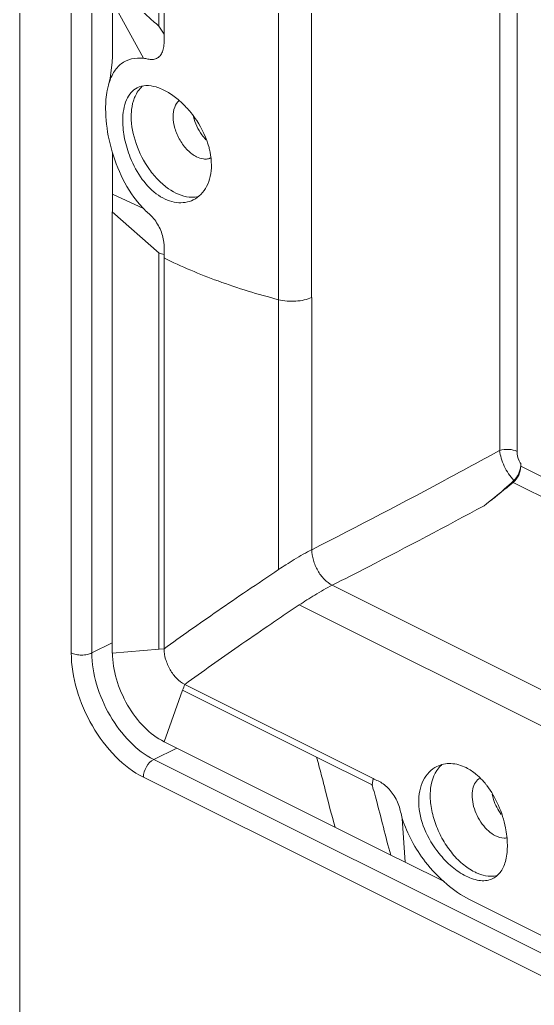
# Model space of a CAD drawing. Header units: millimetres. Extents: x 0 to 2382, y 0 to 1684.
# Drawn here: x 1841.5 to 1876.8, y 900.1 to 967.8 of the extents above; entities that cross this region are included whole.
import ezdxf

# ---------------------------------------------------------------- set-up
doc = ezdxf.new("R2010")
doc.units = ezdxf.units.MM
doc.layers.get('0').update_dxf_attribs({"lineweight": 13})

msp = doc.modelspace()

# ---------------------------------------------------------------- linework, layer by layer
msp.add_line((1841.544, 1272.654), (1841.544, 773.518))
at = {"lineweight": 9}
for p, q in [((1845.08, 924.323), (1845.08, 1260.341)), ((1846.494, 1260.341), (1846.494, 924.323)), ((1859.294, 1073.811), (1859.294, 948.583)), ((1861.563, 964.323), (1861.563, 1035.337)), ((1851.09, 967.358), (1851.09, 1029.73)), ((1851.443, 1029.646), (1851.442, 966.808)), ((1874.463, 993.889), (1874.463, 938.225)), ((1875.67, 993.528), (1875.67, 938.159)), ((1850.028, 965.161), (1847.908, 969.032)), ((1847.908, 965.294), (1847.908, 969.032)), ((1851.442, 966.808), (1851.09, 967.358)), ((1861.564, 956.529), (1861.563, 964.323)), ((1847.908, 955.825), (1847.908, 958.687)), ((1861.565, 948.735), (1861.564, 956.529)), ((1847.9, 954.63), (1847.905, 955.823)), ((1850.027, 954.843), (1847.908, 955.825)), ((1851.11, 951.775), (1847.873, 954.623)), ((1847.873, 924.312), (1847.873, 954.623)), ((1851.09, 924.578), (1851.09, 951.77)), ((1851.09, 951.77), (1851.442, 951.687)), ((1851.443, 951.453), (1851.442, 951.687)), ((1851.443, 924.606), (1851.443, 951.453)), ((1859.302, 930.054), (1859.295, 948.584)), ((1861.573, 931.415), (1861.57, 948.736)), ((1875.91, 937.323), (1875.91, 937.145)), ((1875.91, 937.145), (1974.175, 888.012)), ((1875.385, 936.032), (1974.175, 886.637)), ((1864.111, 928.407), (1862.978, 928.974)), ((1875, 922.963), (1864.111, 928.407)), ((1860.71, 927.617), (1972.985, 871.48)), ((1846.494, 924.323), (1847.873, 925.012)), ((1851.11, 924.584), (1847.873, 924.312)), ((1851.443, 924.606), (1851.09, 924.578)), ((1881.364, 919.78), (1875, 922.963)), ((1852.858, 922.165), (1865.777, 915.705)), ((1851.444, 918.225), (1852.717, 921.771)), ((1861.909, 917.176), (1852.718, 921.771)), ((1852.31, 917.792), (1850.737, 917.005)), ((1867, 910.447), (1851.444, 918.225)), ((1865.728, 915.267), (1861.909, 917.176)), ((1850.737, 917.005), (1982.259, 851.245)), ((1981.552, 850.025), (1850.03, 915.786)), ((1865.777, 915.705), (1865.728, 915.267)), ((1867.786, 912.957), (1867.973, 909.961)), ((1867.973, 909.961), (1867, 910.447)), ((1870.694, 908.6), (1867.973, 909.961)), ((1872.398, 907.388), (1879.469, 903.853))]:
    msp.add_line(p, q, dxfattribs=at)
for points in [[(1847.908, 965.294), (1847.895, 964.864), (1847.745, 963.786), (1847.631, 963.324)], [(1847.905, 955.823), (1847.908, 958.028), (1847.908, 958.687)]]:
    msp.add_lwpolyline(points, dxfattribs=at)
for centre, radius, start, end in [((1830.313, 990.316), 70.557, 307.94047, 309.703), ((1662.438, 989.896), 202.108, 340.30146, 340.41995)]:
    msp.add_arc(centre, radius, start, end, dxfattribs=at)
for points, knots in [([(1847.908, 970.222), (1848.419, 969.726), (1849.227, 969.023), (1850.295, 968.077), (1850.824, 967.597), (1851.09, 967.358)], [0, 0, 0, 0, 0.498959, 0.750083, 1, 1, 1, 1]), ([(1850.028, 965.161), (1850.133, 965.151), (1850.337, 965.101), (1850.644, 965.046), (1850.947, 965.123), (1851.188, 965.326), (1851.354, 965.62), (1851.443, 965.984), (1851.45, 966.388), (1851.441, 966.666), (1851.442, 966.808)], [0, 0, 0, 0, 0.11481, 0.228684, 0.334788, 0.442846, 0.561957, 0.696638, 0.846012, 1, 1, 1, 1]), ([(1850.028, 965.161), (1849.753, 965.19), (1849.211, 965.17), (1848.464, 964.825), (1847.921, 964.168), (1847.712, 963.623), (1847.63, 963.324)], [0, 0, 0, 0, 0.249657, 0.479074, 0.720367, 1, 1, 1, 1]), ([(1847.63, 963.324), (1847.597, 963.203), (1847.476, 962.669), (1847.435, 962.119), (1847.437, 961.698)], [0, 0, 0, 0, 0.230523, 1, 1, 1, 1]), ([(1848.611, 960.87), (1848.611, 961.13), (1848.646, 961.618), (1848.828, 962.284), (1849.14, 962.812), (1849.444, 963.053), (1849.604, 963.133)], [0, 0, 0, 0, 0.300708, 0.56415, 0.792505, 1, 1, 1, 1]), ([(1849.342, 962.237), (1849.372, 962.339), (1849.507, 962.707), (1849.734, 963.048), (1849.947, 963.239)], [0, 0, 0, 0, 0.269519, 1, 1, 1, 1]), ([(1849.604, 963.133), (1849.787, 963.225), (1850.23, 963.327), (1850.944, 963.209), (1851.696, 962.866), (1852.174, 962.521), (1852.413, 962.319)], [0, 0, 0, 0, 0.200143, 0.427921, 0.695085, 1, 1, 1, 1]), ([(1849.193, 961.161), (1849.193, 961.257), (1849.204, 961.619), (1849.263, 961.982), (1849.342, 962.237)], [0, 0, 0, 0, 0.263507, 1, 1, 1, 1]), ([(1852.474, 962.263), (1852.337, 962.143), (1852.119, 961.784), (1852.069, 961.379), (1852.069, 961.161)], [0, 0, 0, 0, 0.455323, 1, 1, 1, 1]), ([(1852.413, 962.319), (1852.49, 962.255), (1852.798, 961.98), (1853.08, 961.676), (1853.277, 961.433)], [0, 0, 0, 0, 0.242855, 1, 1, 1, 1]), ([(1848.376, 957.381), (1848.069, 958.082), (1847.619, 959.502), (1847.434, 960.983), (1847.437, 961.698)], [0, 0, 0, 0, 0.516834, 1, 1, 1, 1]), ([(1849.193, 961.161), (1849.193, 960.532), (1849.452, 959.233), (1850.204, 957.775), (1851.037, 956.779), (1851.893, 956.042), (1852.667, 955.681), (1853.173, 955.629)], [0, 0, 0, 0, 0.258788, 0.534214, 0.666963, 0.790571, 1, 1, 1, 1]), ([(1853.678, 958.394), (1853.449, 958.507), (1853.012, 958.847), (1852.507, 959.524), (1852.164, 960.316), (1852.069, 960.886), (1852.069, 961.161)], [0, 0, 0, 0, 0.229427, 0.487935, 0.753074, 1, 1, 1, 1]), ([(1853.277, 961.433), (1853.421, 961.255), (1853.956, 960.523), (1854.353, 959.685), (1854.527, 959.03)], [0, 0, 0, 0, 0.252472, 1, 1, 1, 1]), ([(1854.307, 959.568), (1854.207, 959.675), (1853.832, 960.137), (1853.572, 960.695), (1853.465, 961.131)], [0, 0, 0, 0, 0.245444, 1, 1, 1, 1]), ([(1848.611, 960.87), (1848.611, 960.455), (1848.71, 959.592), (1848.958, 958.762), (1849.123, 958.347)], [0, 0, 0, 0, 0.482204, 1, 1, 1, 1]), ([(1854.527, 959.03), (1854.554, 958.929), (1854.647, 958.535), (1854.692, 958.129), (1854.692, 957.83)], [0, 0, 0, 0, 0.259016, 1, 1, 1, 1]), ([(1849.123, 958.347), (1849.334, 957.816), (1849.854, 956.843), (1850.792, 955.87), (1851.646, 955.401), (1852.278, 955.229), (1852.894, 955.233), (1853.277, 955.355), (1853.45, 955.441)], [0, 0, 0, 0, 0.295917, 0.564819, 0.685166, 0.796107, 0.899858, 1, 1, 1, 1]), ([(1854.29, 958.24), (1854.241, 958.239), (1854.029, 958.252), (1853.823, 958.322), (1853.678, 958.394)], [0, 0, 0, 0, 0.233128, 1, 1, 1, 1]), ([(1853.45, 955.441), (1853.64, 955.537), (1853.999, 955.8), (1854.398, 956.361), (1854.642, 957.058), (1854.692, 957.566), (1854.692, 957.83)], [0, 0, 0, 0, 0.225556, 0.462997, 0.720182, 1, 1, 1, 1]), ([(1854.63, 958.308), (1854.604, 958.297), (1854.494, 958.258), (1854.378, 958.241), (1854.29, 958.24)], [0, 0, 0, 0, 0.245379, 1, 1, 1, 1]), ([(1850.027, 954.844), (1849.859, 955.018), (1849.197, 955.785), (1848.686, 956.676), (1848.376, 957.381)], [0, 0, 0, 0, 0.239381, 1, 1, 1, 1]), ([(1853.173, 955.629), (1853.228, 955.624), (1853.441, 955.61), (1853.657, 955.631), (1853.81, 955.668)], [0, 0, 0, 0, 0.258827, 1, 1, 1, 1]), ([(1850.027, 954.844), (1850.126, 954.741), (1850.342, 954.55), (1850.669, 954.247), (1850.947, 953.872), (1851.176, 953.449), (1851.343, 953.001), (1851.469, 952.411), (1851.441, 951.97), (1851.441, 951.686)], [0, 0, 0, 0, 0.118275, 0.23901, 0.368775, 0.503213, 0.636693, 0.764482, 1, 1, 1, 1]), ([(1851.442, 951.453), (1852.643, 950.852), (1855.22, 949.763), (1857.893, 948.945), (1859.294, 948.583)], [0, 0, 0, 0, 0.481354, 1, 1, 1, 1]), ([(1859.294, 948.583), (1859.677, 948.484), (1860.281, 948.438), (1861.045, 948.547), (1861.404, 948.661), (1861.565, 948.735)], [0, 0, 0, 0, 0.514244, 0.769569, 1, 1, 1, 1]), ([(1874.462, 938.226), (1873.336, 937.609), (1869.066, 935.291), (1864.762, 933.032), (1861.572, 931.416)], [0, 0, 0, 0, 0.264153, 1, 1, 1, 1]), ([(1874.462, 938.226), (1874.479, 938.047), (1874.561, 937.676), (1874.841, 936.958), (1875.166, 936.45), (1875.434, 936.163)], [0, 0, 0, 0, 0.233105, 0.490129, 1, 1, 1, 1]), ([(1875.67, 938.159), (1875.494, 938.25), (1875.08, 938.335), (1874.664, 938.291), (1874.463, 938.225)], [0, 0, 0, 0, 0.48332, 1, 1, 1, 1]), ([(1875.91, 937.323), (1875.867, 937.387), (1875.727, 937.644), (1875.656, 937.944), (1875.67, 938.159)], [0, 0, 0, 0, 0.263355, 1, 1, 1, 1]), ([(1875.385, 936.032), (1875.548, 936.167), (1875.801, 936.517), (1875.912, 936.936), (1875.909, 937.144)], [0, 0, 0, 0, 0.503918, 1, 1, 1, 1]), ([(1875.434, 936.163), (1875.568, 936.29), (1875.726, 936.529), (1875.858, 936.873), (1875.899, 937.055), (1875.909, 937.144)], [0, 0, 0, 0, 0.499362, 0.755639, 1, 1, 1, 1]), ([(1873.694, 934.671), (1873.842, 934.788), (1874.438, 935.266), (1875.014, 935.769), (1875.434, 936.163)], [0, 0, 0, 0, 0.246164, 1, 1, 1, 1]), ([(1873.694, 934.671), (1873.667, 934.653), (1873.601, 934.609), (1873.513, 934.518), (1873.436, 934.463), (1873.395, 934.437)], [0, 0, 0, 0, 0.257204, 0.620704, 1, 1, 1, 1]), ([(1862.978, 928.974), (1863.806, 929.393), (1867.297, 931.178), (1870.763, 933.014), (1873.396, 934.438)], [0, 0, 0, 0, 0.236537, 1, 1, 1, 1]), ([(1861.575, 931.42), (1861.377, 931.317), (1860.974, 931.093), (1860.388, 930.737), (1859.822, 930.396), (1859.464, 930.17), (1859.302, 930.054)], [0, 0, 0, 0, 0.252396, 0.521642, 0.774937, 1, 1, 1, 1]), ([(1862.978, 928.974), (1862.778, 929.075), (1862.396, 929.377), (1861.957, 929.976), (1861.659, 930.675), (1861.577, 931.177), (1861.577, 931.419)], [0, 0, 0, 0, 0.229319, 0.487638, 0.752799, 1, 1, 1, 1]), ([(1859.302, 930.054), (1858.588, 929.569), (1857.19, 928.633), (1855.163, 927.243), (1853.258, 925.91), (1852.031, 925.039), (1851.443, 924.606)], [0, 0, 0, 0, 0.270765, 0.527854, 0.771131, 1, 1, 1, 1]), ([(1862.978, 928.974), (1862.778, 928.877), (1862.373, 928.658), (1861.614, 928.208), (1861.063, 927.848), (1860.71, 927.617)], [0, 0, 0, 0, 0.252755, 0.521758, 1, 1, 1, 1]), ([(1852.858, 922.165), (1854.075, 923.047), (1855.972, 924.388), (1858.236, 925.948), (1859.63, 926.89), (1860.344, 927.375), (1860.707, 927.617)], [0, 0, 0, 0, 0.471783, 0.729161, 0.86313, 1, 1, 1, 1]), ([(1852.858, 922.165), (1852.657, 922.266), (1852.273, 922.566), (1851.829, 923.164), (1851.526, 923.862), (1851.443, 924.364), (1851.443, 924.606)], [0, 0, 0, 0, 0.229661, 0.488202, 0.753205, 1, 1, 1, 1]), ([(1845.08, 924.323), (1845.182, 924.272), (1845.416, 924.2), (1845.787, 924.164), (1846.158, 924.2), (1846.392, 924.272), (1846.494, 924.323)], [0, 0, 0, 0, 0.23518, 0.5, 0.76482, 1, 1, 1, 1]), ([(1845.08, 924.323), (1845.08, 923.477), (1845.372, 921.721), (1846.429, 919.279), (1847.981, 917.19), (1849.326, 916.138), (1850.03, 915.786)], [0, 0, 0, 0, 0.246828, 0.511783, 0.770291, 1, 1, 1, 1]), ([(1846.494, 924.323), (1846.494, 923.598), (1846.744, 922.093), (1847.65, 919.999), (1848.981, 918.209), (1850.133, 917.307), (1850.737, 917.005)], [0, 0, 0, 0, 0.246823, 0.511783, 0.770296, 1, 1, 1, 1]), ([(1851.444, 918.225), (1850.941, 918.477), (1849.98, 919.228), (1848.872, 920.72), (1848.116, 922.464), (1847.909, 923.719), (1847.908, 924.323)], [0, 0, 0, 0, 0.229683, 0.488217, 0.753201, 1, 1, 1, 1]), ([(1863.182, 912.356), (1862.943, 913.151), (1862.643, 914.361), (1862.23, 915.97), (1862.014, 916.774), (1861.908, 917.175)], [0, 0, 0, 0, 0.499287, 0.750053, 1, 1, 1, 1]), ([(1850.737, 917.005), (1850.525, 916.9), (1850.184, 916.516), (1850.03, 916.034), (1850.03, 915.786)], [0, 0, 0, 0, 0.487766, 1, 1, 1, 1]), ([(1870.304, 910.562), (1869.897, 911.069), (1869.237, 912.165), (1868.86, 913.692), (1868.942, 914.836), (1869.18, 915.566), (1869.584, 916.154), (1869.955, 916.43), (1870.151, 916.528)], [0, 0, 0, 0, 0.290641, 0.56323, 0.686044, 0.798451, 0.901976, 1, 1, 1, 1]), ([(1872.739, 909.291), (1872.443, 909.439), (1871.863, 909.839), (1871.111, 910.63), (1870.476, 911.592), (1870.004, 912.654), (1869.728, 913.747), (1869.649, 915.036), (1869.912, 915.998), (1870.28, 916.433)], [0, 0, 0, 0, 0.119357, 0.251482, 0.391355, 0.532727, 0.669019, 0.794544, 1, 1, 1, 1]), ([(1870.151, 916.528), (1870.444, 916.675), (1871.153, 916.816), (1871.835, 916.609), (1872.158, 916.448)], [0, 0, 0, 0, 0.475741, 1, 1, 1, 1]), ([(1873.08, 915.783), (1873.009, 915.852), (1872.726, 916.106), (1872.408, 916.322), (1872.158, 916.448)], [0, 0, 0, 0, 0.262029, 1, 1, 1, 1]), ([(1867.786, 912.957), (1867.695, 913.25), (1867.591, 913.876), (1867.215, 914.584), (1866.815, 915.061), (1866.387, 915.43), (1866.009, 915.588), (1865.777, 915.705)], [0, 0, 0, 0, 0.25843, 0.529188, 0.659967, 0.781637, 1, 1, 1, 1]), ([(1873.119, 915.736), (1872.994, 915.665), (1872.769, 915.438), (1872.591, 914.965), (1872.556, 914.394), (1872.699, 913.55), (1873.093, 912.739), (1873.668, 912.097), (1874.005, 911.857), (1874.177, 911.771)], [0, 0, 0, 0, 0.091569, 0.195754, 0.316697, 0.452223, 0.739548, 0.876802, 1, 1, 1, 1]), ([(1873.578, 915.225), (1873.539, 915.276), (1873.384, 915.47), (1873.214, 915.654), (1873.08, 915.783)], [0, 0, 0, 0, 0.255196, 1, 1, 1, 1]), ([(1865.727, 915.266), (1865.737, 915.255), (1865.761, 915.226), (1865.73, 915.214), (1865.721, 915.215)], [0, 0, 0, 0, 0.631623, 1, 1, 1, 1]), ([(1865.721, 915.215), (1865.744, 915.136), (1865.836, 914.822), (1865.933, 914.51), (1865.99, 914.273)], [0, 0, 0, 0, 0.252145, 1, 1, 1, 1]), ([(1874.863, 912.326), (1874.758, 912.851), (1874.436, 913.873), (1873.901, 914.807), (1873.578, 915.225)], [0, 0, 0, 0, 0.503183, 1, 1, 1, 1]), ([(1874.572, 913.232), (1874.342, 913.542), (1874.102, 914.007), (1873.969, 914.501), (1873.944, 914.624)], [0, 0, 0, 0, 0.754168, 1, 1, 1, 1]), ([(1867, 910.447), (1866.811, 911.076), (1866.481, 912.354), (1866.159, 913.633), (1865.99, 914.273)], [0, 0, 0, 0, 0.498418, 1, 1, 1, 1]), ([(1867.786, 912.957), (1867.95, 912.425), (1868.397, 911.383), (1869.013, 910.434), (1869.362, 909.984)], [0, 0, 0, 0, 0.494306, 1, 1, 1, 1]), ([(1873.997, 908.836), (1874.105, 908.89), (1874.311, 909.031), (1874.564, 909.324), (1874.759, 909.692), (1874.952, 910.299), (1875.027, 911.198), (1874.941, 911.938), (1874.863, 912.326)], [0, 0, 0, 0, 0.094345, 0.193186, 0.30055, 0.418805, 0.689711, 1, 1, 1, 1]), ([(1874.941, 911.626), (1874.882, 911.616), (1874.619, 911.6), (1874.357, 911.681), (1874.177, 911.771)], [0, 0, 0, 0, 0.230566, 1, 1, 1, 1]), ([(1872.158, 909), (1871.815, 909.171), (1871.139, 909.638), (1870.572, 910.227), (1870.304, 910.562)], [0, 0, 0, 0, 0.472304, 1, 1, 1, 1]), ([(1869.362, 909.984), (1869.796, 909.425), (1870.725, 908.448), (1871.832, 907.668), (1872.398, 907.388)], [0, 0, 0, 0, 0.528556, 1, 1, 1, 1]), ([(1872.158, 909), (1872.322, 908.918), (1872.647, 908.783), (1873.137, 908.677), (1873.595, 908.686), (1873.873, 908.774), (1873.997, 908.836)], [0, 0, 0, 0, 0.289012, 0.548749, 0.782312, 1, 1, 1, 1]), ([(1872.739, 909.291), (1872.817, 909.252), (1873.116, 909.116), (1873.439, 909.028), (1873.679, 909.003)], [0, 0, 0, 0, 0.26494, 1, 1, 1, 1]), ([(1873.679, 909.003), (1873.733, 908.998), (1873.942, 908.984), (1874.154, 909.004), (1874.305, 909.04)], [0, 0, 0, 0, 0.258861, 1, 1, 1, 1])]:
    msp.add_open_spline(points, degree=3, knots=knots, dxfattribs=at)
msp.add_open_spline([(1870.28, 916.433), (1870.348, 916.514), (1870.423, 916.59), (1870.505, 916.657)], degree=3, dxfattribs=at)

doc.saveas('drawing.dxf')
